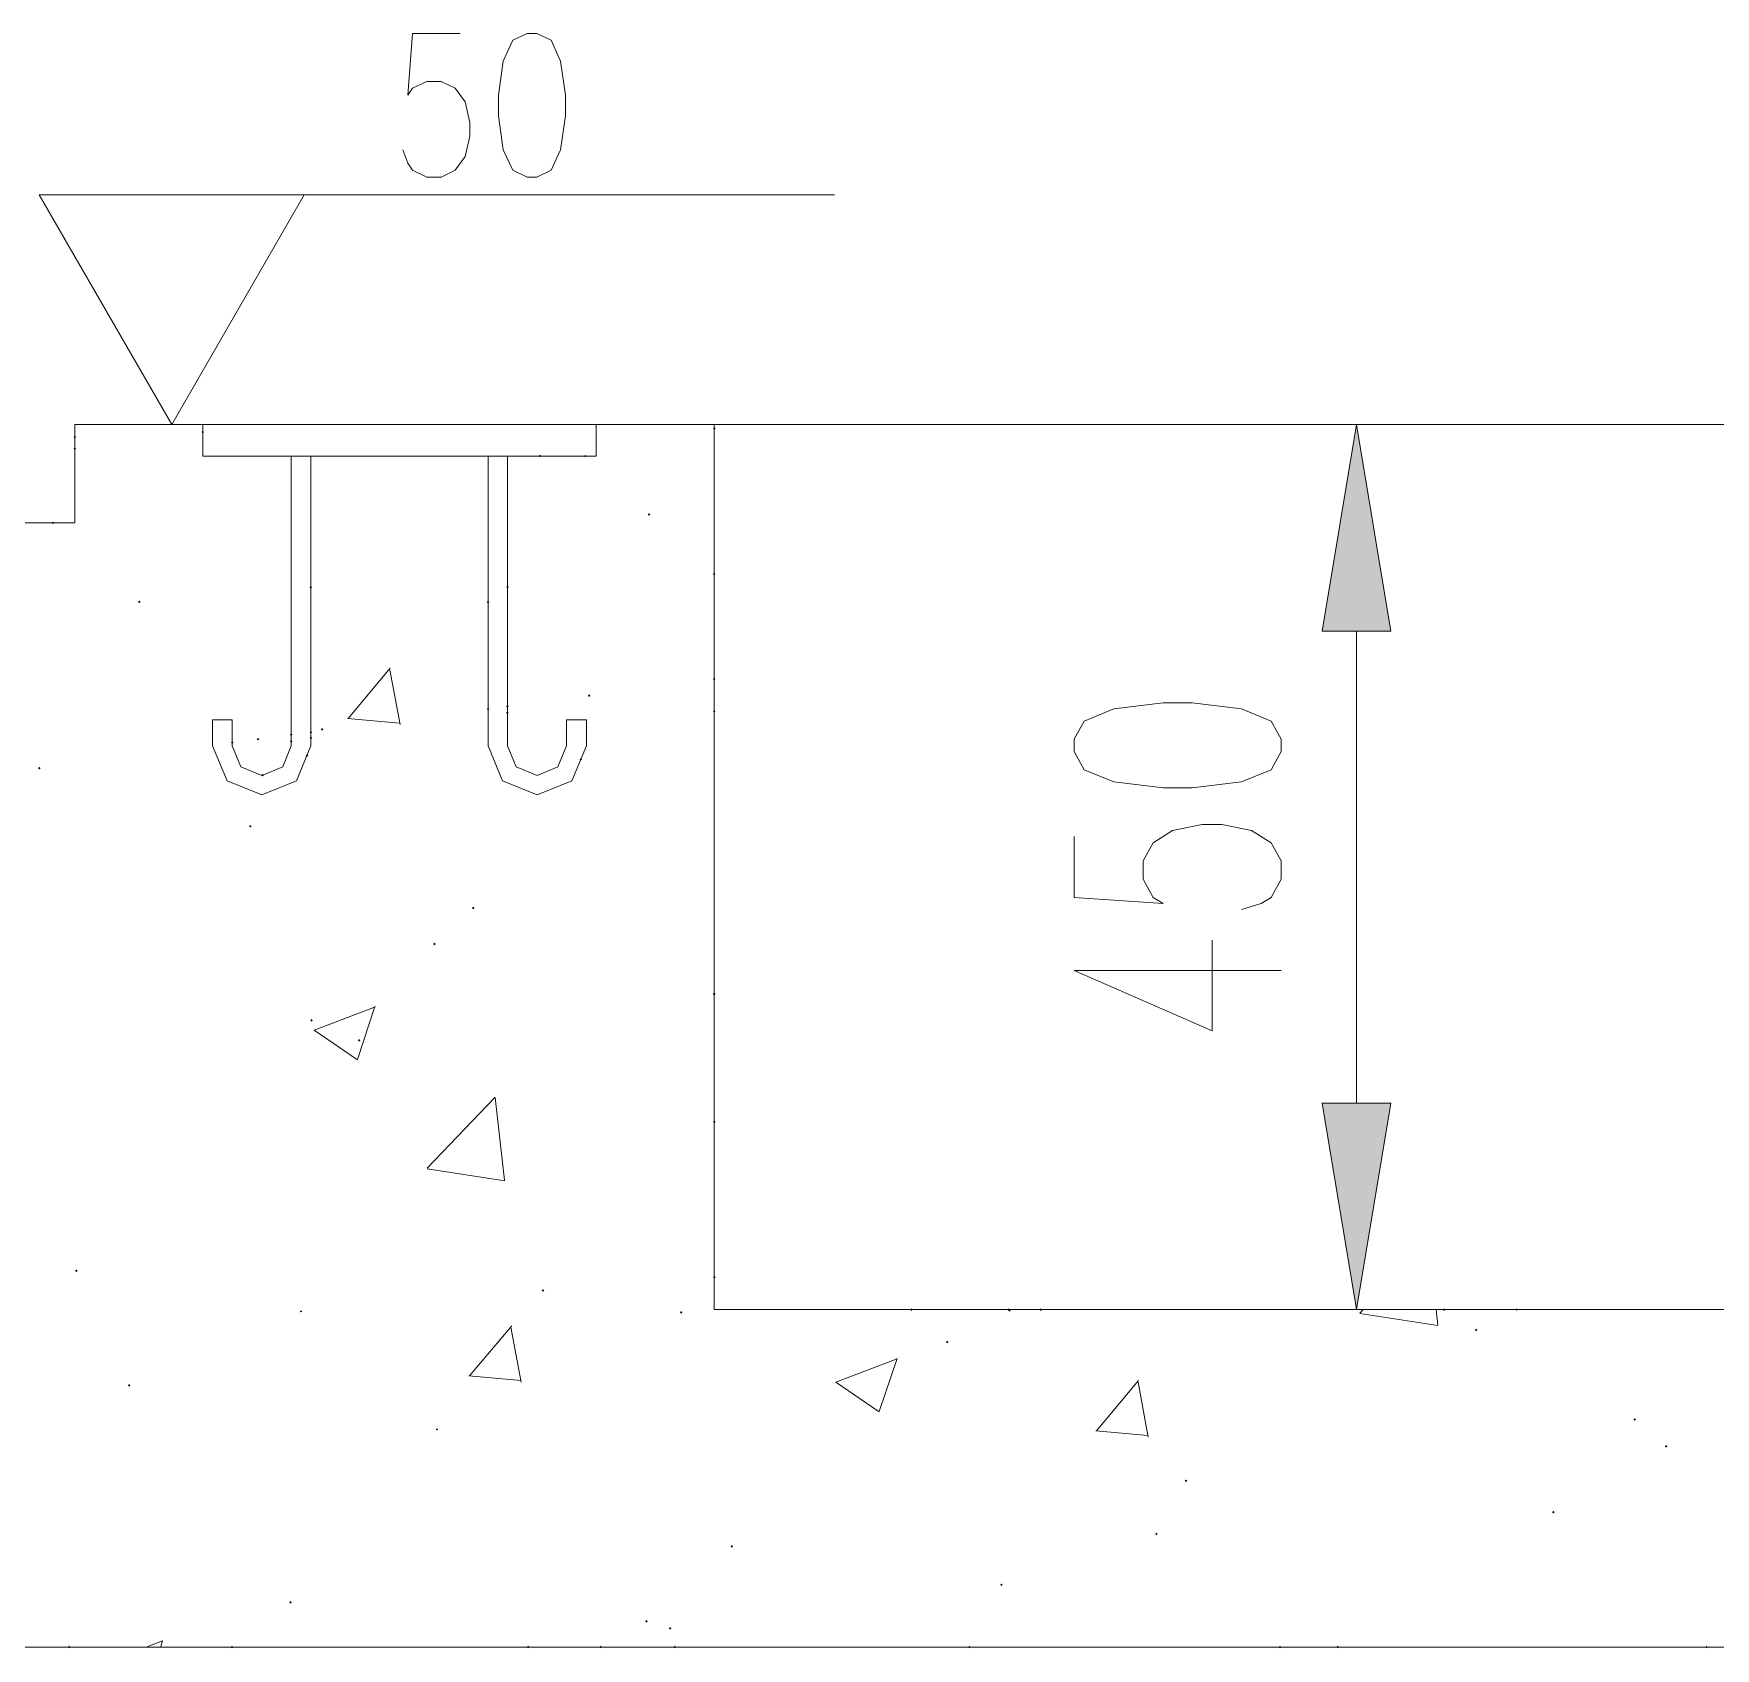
# Model space of a CAD drawing. Header units: millimetres. Extents: x 0 to 414, y 0 to 292.
# Drawn here: x 217.58 to 234.42, y 241.88 to 258.05 of the extents above; entities that cross this region are included whole.
import ezdxf

# ---------------------------------------------------------------- set-up
doc = ezdxf.new("R2010")
doc.units = ezdxf.units.MM

msp = doc.modelspace()

# ---------------------------------------------------------------- hatches: boundary and pattern name
h = msp.add_hatch(color=0)
h.dxf.hatch_style = 2
h.paths.add_polyline_path([(217.991972, 253.994003), (217.978919, 254.007056), (217.991972, 254.020108), (218.005025, 254.007056)])
h = msp.add_hatch(color=0)
h.dxf.hatch_style = 2
h.paths.add_polyline_path([(217.991972, 253.994003), (217.978919, 254.007056), (217.991972, 254.020108), (218.005025, 254.007056)])
h = msp.add_hatch(color=0)
h.dxf.hatch_style = 2
h.paths.add_polyline_path([(217.991972, 253.994003), (217.978919, 254.007056), (217.991972, 254.020108), (218.005025, 254.007056)])
h = msp.add_hatch(color=0)
h.dxf.hatch_style = 2
h.paths.add_polyline_path([(219.272556, 254.043392), (219.259503, 254.056444), (219.272556, 254.069497), (219.285608, 254.056444)])
h = msp.add_hatch(color=0)
h.dxf.hatch_style = 2
h.paths.add_polyline_path([(224.394889, 254.078669), (224.381836, 254.091722), (224.394889, 254.104775), (224.407942, 254.091722)])
h = msp.add_hatch(color=0)
h.dxf.hatch_style = 2
h.paths.add_polyline_path([(224.394889, 254.078669), (224.381836, 254.091722), (224.394889, 254.104775), (224.407942, 254.091722)])
h = msp.add_hatch(color=0)
h.dxf.hatch_style = 2
h.paths.add_polyline_path([(230.483833, 252.06325), (230.826028, 254.130528), (231.17175, 252.06325)])
h = msp.add_hatch(color=0)
h.dxf.hatch_style = 2
h.paths.add_polyline_path([(217.991972, 253.877586), (217.978919, 253.890639), (217.991972, 253.903692), (218.005025, 253.890639)])
h = msp.add_hatch(color=0)
h.dxf.hatch_style = 2
h.paths.add_polyline_path([(217.991972, 253.877586), (217.978919, 253.890639), (217.991972, 253.903692), (218.005025, 253.890639)])
h = msp.add_hatch(color=0)
h.dxf.hatch_style = 2
h.paths.add_polyline_path([(222.652167, 253.803503), (222.639114, 253.816556), (222.652167, 253.829608), (222.665219, 253.816556)])
h = msp.add_hatch(color=0)
h.dxf.hatch_style = 2
h.paths.add_polyline_path([(222.652167, 253.803503), (222.639114, 253.816556), (222.652167, 253.829608), (222.665219, 253.816556)])
h = msp.add_hatch(color=0)
h.dxf.hatch_style = 2
h.paths.add_polyline_path([(222.652167, 253.803503), (222.639114, 253.816556), (222.652167, 253.829608), (222.665219, 253.816556)])
h = msp.add_hatch(color=0)
h.dxf.hatch_style = 2
h.paths.add_polyline_path([(223.103722, 253.803503), (223.090669, 253.816556), (223.103722, 253.829608), (223.116775, 253.816556)])
h = msp.add_hatch(color=0)
h.dxf.hatch_style = 2
h.paths.add_polyline_path([(217.77325, 253.133225), (217.760197, 253.146278), (217.77325, 253.159331), (217.786303, 253.146278)])
h = msp.add_hatch(color=0)
h.dxf.hatch_style = 2
h.paths.add_polyline_path([(223.74225, 253.217892), (223.729197, 253.230944), (223.74225, 253.243997), (223.755303, 253.230944)])
h = msp.add_hatch(color=0)
h.dxf.hatch_style = 2
h.paths.add_polyline_path([(224.394889, 252.621697), (224.381836, 252.63475), (224.394889, 252.647803), (224.407942, 252.63475)])
h = msp.add_hatch(color=0)
h.dxf.hatch_style = 2
h.paths.add_polyline_path([(220.355583, 252.487642), (220.342531, 252.500694), (220.355583, 252.513747), (220.368636, 252.500694)])
h = msp.add_hatch(color=0)
h.dxf.hatch_style = 2
h.paths.add_polyline_path([(220.355583, 252.487642), (220.342531, 252.500694), (220.355583, 252.513747), (220.368636, 252.500694)])
h = msp.add_hatch(color=0)
h.dxf.hatch_style = 2
h.paths.add_polyline_path([(220.355583, 252.487642), (220.342531, 252.500694), (220.355583, 252.513747), (220.368636, 252.500694)])
h = msp.add_hatch(color=0)
h.dxf.hatch_style = 2
h.paths.add_polyline_path([(222.324083, 252.491169), (222.311031, 252.504222), (222.324083, 252.517275), (222.337136, 252.504222)])
h = msp.add_hatch(color=0)
h.dxf.hatch_style = 2
h.paths.add_polyline_path([(218.637556, 252.343003), (218.624503, 252.356056), (218.637556, 252.369108), (218.650608, 252.356056)])
h = msp.add_hatch(color=0)
h.dxf.hatch_style = 2
h.paths.add_polyline_path([(222.130056, 252.339475), (222.117003, 252.352528), (222.130056, 252.365581), (222.143108, 252.352528)])
h = msp.add_hatch(color=0)
h.dxf.hatch_style = 2
h.paths.add_polyline_path([(222.130056, 252.339475), (222.117003, 252.352528), (222.130056, 252.365581), (222.143108, 252.352528)])
h = msp.add_hatch(color=0)
h.dxf.hatch_style = 2
h.paths.add_polyline_path([(224.394889, 251.570419), (224.381836, 251.583472), (224.394889, 251.596525), (224.407942, 251.583472)])
h = msp.add_hatch(color=0)
h.dxf.hatch_style = 2
h.paths.add_polyline_path([(222.130056, 251.270558), (222.117003, 251.283611), (222.130056, 251.296664), (222.143108, 251.283611)])
h = msp.add_hatch(color=0)
h.dxf.hatch_style = 2
h.paths.add_polyline_path([(222.130056, 251.270558), (222.117003, 251.283611), (222.130056, 251.296664), (222.143108, 251.283611)])
h = msp.add_hatch(color=0)
h.dxf.hatch_style = 2
h.paths.add_polyline_path([(222.324083, 251.295253), (222.311031, 251.308306), (222.324083, 251.321358), (222.337136, 251.308306)])
h = msp.add_hatch(color=0)
h.dxf.hatch_style = 2
h.paths.add_polyline_path([(223.142528, 251.404614), (223.129475, 251.417667), (223.142528, 251.430719), (223.155581, 251.417667)])
h = msp.add_hatch(color=0)
h.dxf.hatch_style = 2
h.paths.add_polyline_path([(224.394889, 251.245864), (224.381836, 251.258917), (224.394889, 251.271969), (224.407942, 251.258917)])
h = msp.add_hatch(color=0)
h.dxf.hatch_style = 2
h.paths.add_polyline_path([(224.394889, 251.245864), (224.381836, 251.258917), (224.394889, 251.271969), (224.407942, 251.258917)])
h = msp.add_hatch(color=0)
h.dxf.hatch_style = 2
h.paths.add_polyline_path([(222.324083, 251.231753), (222.311031, 251.244806), (222.324083, 251.257858), (222.337136, 251.244806)])
h = msp.add_hatch(color=0)
h.dxf.hatch_style = 2
h.paths.add_polyline_path([(222.324083, 251.231753), (222.311031, 251.244806), (222.324083, 251.257858), (222.337136, 251.244806)])
h = msp.add_hatch(color=0)
h.dxf.hatch_style = 2
h.paths.add_polyline_path([(222.324083, 251.231753), (222.311031, 251.244806), (222.324083, 251.257858), (222.337136, 251.244806)])
h = msp.add_hatch(color=0)
h.dxf.hatch_style = 2
h.paths.add_polyline_path([(219.568889, 250.935419), (219.555836, 250.948472), (219.568889, 250.961525), (219.581942, 250.948472)])
h = msp.add_hatch(color=0)
h.dxf.hatch_style = 2
h.paths.add_polyline_path([(219.568889, 250.935419), (219.555836, 250.948472), (219.568889, 250.961525), (219.581942, 250.948472)])
h = msp.add_hatch(color=0)
h.dxf.hatch_style = 2
h.paths.add_polyline_path([(219.568889, 250.935419), (219.555836, 250.948472), (219.568889, 250.961525), (219.581942, 250.948472)])
h = msp.add_hatch(color=0)
h.dxf.hatch_style = 2
h.paths.add_polyline_path([(219.826417, 250.967169), (219.813364, 250.980222), (219.826417, 250.993275), (219.839469, 250.980222)])
h = msp.add_hatch(color=0)
h.dxf.hatch_style = 2
h.paths.add_polyline_path([(220.158028, 251.013031), (220.144975, 251.026083), (220.158028, 251.039136), (220.171081, 251.026083)])
h = msp.add_hatch(color=0)
h.dxf.hatch_style = 2
h.paths.add_polyline_path([(220.158028, 251.013031), (220.144975, 251.026083), (220.158028, 251.039136), (220.171081, 251.026083)])
h = msp.add_hatch(color=0)
h.dxf.hatch_style = 2
h.paths.add_polyline_path([(220.158028, 250.946003), (220.144975, 250.959056), (220.158028, 250.972108), (220.171081, 250.959056)])
h = msp.add_hatch(color=0)
h.dxf.hatch_style = 2
h.paths.add_polyline_path([(220.355583, 251.037725), (220.342531, 251.050778), (220.355583, 251.063831), (220.368636, 251.050778)])
h = msp.add_hatch(color=0)
h.dxf.hatch_style = 2
h.paths.add_polyline_path([(220.355583, 250.981281), (220.342531, 250.994333), (220.355583, 251.007386), (220.368636, 250.994333)])
h = msp.add_hatch(color=0)
h.dxf.hatch_style = 2
h.paths.add_polyline_path([(220.355583, 250.981281), (220.342531, 250.994333), (220.355583, 251.007386), (220.368636, 250.994333)])
h = msp.add_hatch(color=0)
h.dxf.hatch_style = 2
h.paths.add_polyline_path([(220.355583, 250.981281), (220.342531, 250.994333), (220.355583, 251.007386), (220.368636, 250.994333)])
h = msp.add_hatch(color=0)
h.dxf.hatch_style = 2
h.paths.add_polyline_path([(220.468472, 251.065947), (220.455419, 251.079), (220.468472, 251.092053), (220.481525, 251.079)])
h = msp.add_hatch(color=0)
h.dxf.hatch_style = 2
h.paths.add_polyline_path([(220.316778, 250.804892), (220.303725, 250.817944), (220.316778, 250.830997), (220.329831, 250.817944)])
h = msp.add_hatch(color=0)
h.dxf.hatch_style = 2
h.paths.add_polyline_path([(220.316778, 250.804892), (220.303725, 250.817944), (220.316778, 250.830997), (220.329831, 250.817944)])
h = msp.add_hatch(color=0)
h.dxf.hatch_style = 2
h.paths.add_polyline_path([(223.057861, 250.766086), (223.044808, 250.779139), (223.057861, 250.792192), (223.070914, 250.779139)])
h = msp.add_hatch(color=0)
h.dxf.hatch_style = 2
h.paths.add_polyline_path([(223.057861, 250.766086), (223.044808, 250.779139), (223.057861, 250.792192), (223.070914, 250.779139)])
h = msp.add_hatch(color=0)
h.dxf.hatch_style = 2
h.paths.add_polyline_path([(223.057861, 250.766086), (223.044808, 250.779139), (223.057861, 250.792192), (223.070914, 250.779139)])
h = msp.add_hatch(color=0)
h.dxf.hatch_style = 2
h.paths.add_polyline_path([(217.635667, 250.677892), (217.622614, 250.690944), (217.635667, 250.703997), (217.648719, 250.690944)])
h = msp.add_hatch(color=0)
h.dxf.hatch_style = 2
h.paths.add_polyline_path([(219.872278, 250.607336), (219.859225, 250.620389), (219.872278, 250.633442), (219.885331, 250.620389)])
h = msp.add_hatch(color=0)
h.dxf.hatch_style = 2
h.paths.add_polyline_path([(219.872278, 250.607336), (219.859225, 250.620389), (219.872278, 250.633442), (219.885331, 250.620389)])
h = msp.add_hatch(color=0)
h.dxf.hatch_style = 2
h.paths.add_polyline_path([(219.872278, 250.607336), (219.859225, 250.620389), (219.872278, 250.633442), (219.885331, 250.620389)])
h = msp.add_hatch(color=0)
h.dxf.hatch_style = 2
h.paths.add_polyline_path([(219.748806, 250.095808), (219.735753, 250.108861), (219.748806, 250.121914), (219.761858, 250.108861)])
h = msp.add_hatch(color=0)
h.dxf.hatch_style = 2
h.paths.add_polyline_path([(221.981889, 249.277364), (221.968836, 249.290417), (221.981889, 249.303469), (221.994942, 249.290417)])
h = msp.add_hatch(color=0)
h.dxf.hatch_style = 2
h.paths.add_polyline_path([(221.593833, 248.917531), (221.580781, 248.930583), (221.593833, 248.943636), (221.606886, 248.930583)])
h = msp.add_hatch(color=0)
h.dxf.hatch_style = 2
h.paths.add_polyline_path([(224.394889, 248.420114), (224.381836, 248.433167), (224.394889, 248.446219), (224.407942, 248.433167)])
h = msp.add_hatch(color=0)
h.dxf.hatch_style = 2
h.paths.add_polyline_path([(224.394889, 248.413058), (224.381836, 248.426111), (224.394889, 248.439164), (224.407942, 248.426111)])
h = msp.add_hatch(color=0)
h.dxf.hatch_style = 2
h.paths.add_polyline_path([(224.394889, 248.413058), (224.381836, 248.426111), (224.394889, 248.439164), (224.407942, 248.426111)])
h = msp.add_hatch(color=0)
h.dxf.hatch_style = 2
h.paths.add_polyline_path([(220.362639, 248.152003), (220.349586, 248.165056), (220.362639, 248.178108), (220.375692, 248.165056)])
h = msp.add_hatch(color=0)
h.dxf.hatch_style = 2
h.paths.add_polyline_path([(220.838889, 247.950919), (220.825836, 247.963972), (220.838889, 247.977025), (220.851942, 247.963972)])
h = msp.add_hatch(color=0)
h.dxf.hatch_style = 2
h.paths.add_polyline_path([(230.483833, 247.336028), (230.826028, 245.26875), (231.17175, 247.336028)])
h = msp.add_hatch(color=0)
h.dxf.hatch_style = 2
h.paths.add_polyline_path([(224.394889, 247.136003), (224.381836, 247.149056), (224.394889, 247.162108), (224.407942, 247.149056)])
h = msp.add_hatch(color=0)
h.dxf.hatch_style = 2
h.paths.add_polyline_path([(218.006083, 245.643753), (217.993031, 245.656806), (218.006083, 245.669858), (218.019136, 245.656806)])
h = msp.add_hatch(color=0)
h.dxf.hatch_style = 2
h.paths.add_polyline_path([(224.394889, 245.580253), (224.381836, 245.593306), (224.394889, 245.606358), (224.407942, 245.593306)])
h = msp.add_hatch(color=0)
h.dxf.hatch_style = 2
h.paths.add_polyline_path([(224.394889, 245.580253), (224.381836, 245.593306), (224.394889, 245.606358), (224.407942, 245.593306)])
h = msp.add_hatch(color=0)
h.dxf.hatch_style = 2
h.paths.add_polyline_path([(222.680389, 245.446197), (222.667336, 245.45925), (222.680389, 245.472303), (222.693442, 245.45925)])
h = msp.add_hatch(color=0)
h.dxf.hatch_style = 2
h.paths.add_polyline_path([(220.256806, 245.238058), (220.243753, 245.251111), (220.256806, 245.264164), (220.269858, 245.251111)])
h = msp.add_hatch(color=0)
h.dxf.hatch_style = 2
h.paths.add_polyline_path([(224.063278, 245.227475), (224.050225, 245.240528), (224.063278, 245.253581), (224.076331, 245.240528)])
h = msp.add_hatch(color=0)
h.dxf.hatch_style = 2
h.paths.add_polyline_path([(226.370444, 245.255697), (226.357392, 245.26875), (226.370444, 245.281803), (226.383497, 245.26875)])
h = msp.add_hatch(color=0)
h.dxf.hatch_style = 2
h.paths.add_polyline_path([(226.370444, 245.255697), (226.357392, 245.26875), (226.370444, 245.281803), (226.383497, 245.26875)])
h = msp.add_hatch(color=0)
h.dxf.hatch_style = 2
h.paths.add_polyline_path([(226.370444, 245.255697), (226.357392, 245.26875), (226.370444, 245.281803), (226.383497, 245.26875)])
h = msp.add_hatch(color=0)
h.dxf.hatch_style = 2
h.paths.add_polyline_path([(227.340583, 245.255697), (227.327531, 245.26875), (227.340583, 245.281803), (227.353636, 245.26875)])
h = msp.add_hatch(color=0)
h.dxf.hatch_style = 2
h.paths.add_polyline_path([(227.340583, 245.255697), (227.327531, 245.26875), (227.340583, 245.281803), (227.353636, 245.26875)])
h = msp.add_hatch(color=0)
h.dxf.hatch_style = 2
h.paths.add_polyline_path([(227.351167, 245.248642), (227.338114, 245.261694), (227.351167, 245.274747), (227.364219, 245.261694)])
h = msp.add_hatch(color=0)
h.dxf.hatch_style = 2
h.paths.add_polyline_path([(227.665139, 245.255697), (227.652086, 245.26875), (227.665139, 245.281803), (227.678192, 245.26875)])
h = msp.add_hatch(color=0)
h.dxf.hatch_style = 2
h.paths.add_polyline_path([(231.704444, 245.255697), (231.691392, 245.26875), (231.704444, 245.281803), (231.717497, 245.26875)])
h = msp.add_hatch(color=0)
h.dxf.hatch_style = 2
h.paths.add_polyline_path([(231.704444, 245.255697), (231.691392, 245.26875), (231.704444, 245.281803), (231.717497, 245.26875)])
h = msp.add_hatch(color=0)
h.dxf.hatch_style = 2
h.paths.add_polyline_path([(232.431167, 245.255697), (232.418114, 245.26875), (232.431167, 245.281803), (232.444219, 245.26875)])
h = msp.add_hatch(color=0)
h.dxf.hatch_style = 2
h.paths.add_polyline_path([(232.025472, 245.051086), (232.012419, 245.064139), (232.025472, 245.077192), (232.038525, 245.064139)])
h = msp.add_hatch(color=0)
h.dxf.hatch_style = 2
h.paths.add_polyline_path([(226.72675, 244.931142), (226.713697, 244.944194), (226.72675, 244.957247), (226.739803, 244.944194)])
h = msp.add_hatch(color=0)
h.dxf.hatch_style = 2
h.paths.add_polyline_path([(218.53525, 244.497225), (218.522197, 244.510278), (218.53525, 244.523331), (218.548303, 244.510278)])
h = msp.add_hatch(color=0)
h.dxf.hatch_style = 2
h.paths.add_polyline_path([(221.618528, 244.056253), (221.605475, 244.069306), (221.618528, 244.082358), (221.631581, 244.069306)])
h = msp.add_hatch(color=0)
h.dxf.hatch_style = 2
h.paths.add_polyline_path([(233.612972, 244.155031), (233.599919, 244.168083), (233.612972, 244.181136), (233.626025, 244.168083)])
h = msp.add_hatch(color=0)
h.dxf.hatch_style = 2
h.paths.add_polyline_path([(233.926944, 243.886919), (233.913892, 243.899972), (233.926944, 243.913025), (233.939997, 243.899972)])
h = msp.add_hatch(color=0)
h.dxf.hatch_style = 2
h.paths.add_polyline_path([(229.118583, 243.541197), (229.105531, 243.55425), (229.118583, 243.567303), (229.131636, 243.55425)])
h = msp.add_hatch(color=0)
h.dxf.hatch_style = 2
h.paths.add_polyline_path([(232.798056, 243.227225), (232.785003, 243.240278), (232.798056, 243.253331), (232.811108, 243.240278)])
h = msp.add_hatch(color=0)
h.dxf.hatch_style = 2
h.paths.add_polyline_path([(228.82225, 243.008503), (228.809197, 243.021556), (228.82225, 243.034608), (228.835303, 243.021556)])
h = msp.add_hatch(color=0)
h.dxf.hatch_style = 2
h.paths.add_polyline_path([(224.571278, 242.885031), (224.558225, 242.898083), (224.571278, 242.911136), (224.584331, 242.898083)])
h = msp.add_hatch(color=0)
h.dxf.hatch_style = 2
h.paths.add_polyline_path([(227.270028, 242.500503), (227.256975, 242.513556), (227.270028, 242.526608), (227.283081, 242.513556)])
h = msp.add_hatch(color=0)
h.dxf.hatch_style = 2
h.paths.add_polyline_path([(220.150972, 242.324114), (220.137919, 242.337167), (220.150972, 242.350219), (220.164025, 242.337167)])
h = msp.add_hatch(color=0)
h.dxf.hatch_style = 2
h.paths.add_polyline_path([(223.717556, 242.133614), (223.704503, 242.146667), (223.717556, 242.159719), (223.730608, 242.146667)])
h = msp.add_hatch(color=0)
h.dxf.hatch_style = 2
h.paths.add_polyline_path([(223.953917, 242.063058), (223.940864, 242.076111), (223.953917, 242.089164), (223.966969, 242.076111)])
h = msp.add_hatch(color=0)
h.dxf.hatch_style = 2
h.paths.add_polyline_path([(217.935528, 241.876086), (217.922475, 241.889139), (217.935528, 241.902192), (217.948581, 241.889139)])
h = msp.add_hatch(color=0)
h.dxf.hatch_style = 2
h.paths.add_polyline_path([(217.935528, 241.876086), (217.922475, 241.889139), (217.935528, 241.902192), (217.948581, 241.889139)])
h = msp.add_hatch(color=0)
h.dxf.hatch_style = 2
h.paths.add_polyline_path([(219.565361, 241.876086), (219.552308, 241.889139), (219.565361, 241.902192), (219.578414, 241.889139)])
h = msp.add_hatch(color=0)
h.dxf.hatch_style = 2
h.paths.add_polyline_path([(219.565361, 241.876086), (219.552308, 241.889139), (219.565361, 241.902192), (219.578414, 241.889139)])
h = msp.add_hatch(color=0)
h.dxf.hatch_style = 2
h.paths.add_polyline_path([(219.565361, 241.876086), (219.552308, 241.889139), (219.565361, 241.902192), (219.578414, 241.889139)])
h = msp.add_hatch(color=0)
h.dxf.hatch_style = 2
h.paths.add_polyline_path([(222.532222, 241.876086), (222.519169, 241.889139), (222.532222, 241.902192), (222.545275, 241.889139)])
h = msp.add_hatch(color=0)
h.dxf.hatch_style = 2
h.paths.add_polyline_path([(222.532222, 241.876086), (222.519169, 241.889139), (222.532222, 241.902192), (222.545275, 241.889139)])
h = msp.add_hatch(color=0)
h.dxf.hatch_style = 2
h.paths.add_polyline_path([(222.532222, 241.876086), (222.519169, 241.889139), (222.532222, 241.902192), (222.545275, 241.889139)])
h = msp.add_hatch(color=0)
h.dxf.hatch_style = 2
h.paths.add_polyline_path([(223.258944, 241.876086), (223.245892, 241.889139), (223.258944, 241.902192), (223.271997, 241.889139)])
h = msp.add_hatch(color=0)
h.dxf.hatch_style = 2
h.paths.add_polyline_path([(223.999778, 241.876086), (223.986725, 241.889139), (223.999778, 241.902192), (224.012831, 241.889139)])
h = msp.add_hatch(color=0)
h.dxf.hatch_style = 2
h.paths.add_polyline_path([(226.949, 241.876086), (226.935947, 241.889139), (226.949, 241.902192), (226.962053, 241.889139)])
h = msp.add_hatch(color=0)
h.dxf.hatch_style = 2
h.paths.add_polyline_path([(226.949, 241.876086), (226.935947, 241.889139), (226.949, 241.902192), (226.962053, 241.889139)])
h = msp.add_hatch(color=0)
h.dxf.hatch_style = 2
h.paths.add_polyline_path([(230.0605, 241.876086), (230.047447, 241.889139), (230.0605, 241.902192), (230.073553, 241.889139)])
h = msp.add_hatch(color=0)
h.dxf.hatch_style = 2
h.paths.add_polyline_path([(230.639056, 241.876086), (230.626003, 241.889139), (230.639056, 241.902192), (230.652108, 241.889139)])
h = msp.add_hatch(color=0)
h.dxf.hatch_style = 2
h.paths.add_polyline_path([(230.639056, 241.876086), (230.626003, 241.889139), (230.639056, 241.902192), (230.652108, 241.889139)])
h = msp.add_hatch(color=0)
h.dxf.hatch_style = 2
h.paths.add_polyline_path([(230.639056, 241.876086), (230.626003, 241.889139), (230.639056, 241.902192), (230.652108, 241.889139)])
h = msp.add_hatch(color=0)
h.dxf.hatch_style = 2
h.paths.add_polyline_path([(234.332639, 241.876086), (234.319586, 241.889139), (234.332639, 241.902192), (234.345692, 241.889139)])

# ---------------------------------------------------------------- linework, layer by layer
at = {"color": 0, "lineweight": 0}
for points in [[(221.851361, 258.046361), (221.371583, 258.046361), (221.325722, 257.429), (221.371583, 257.499556), (221.516222, 257.566583), (221.660861, 257.566583), (221.801972, 257.499556), (221.90075, 257.361972), (221.946611, 257.157361), (221.946611, 257.019778), (221.90075, 256.815167), (221.801972, 256.677583), (221.660861, 256.610556), (221.516222, 256.610556), (221.371583, 256.677583), (221.325722, 256.748139), (221.276333, 256.882194)], [(218.962111, 254.130528), (217.635667, 256.430639)], [(217.635667, 256.430639), (225.597861, 256.430639)], [(218.962111, 254.130528), (220.288556, 256.430639)], [(217.991972, 253.146278), (217.991972, 254.130528)], [(246.549333, 254.130528), (217.991972, 254.130528)], [(219.272556, 254.130528), (219.272556, 253.816556)], [(223.213083, 254.130528), (223.213083, 253.816556)], [(224.394889, 245.26875), (224.394889, 254.130528)], [(231.030639, 254.130528), (228.75875, 254.130528)], [(223.213083, 253.816556), (219.272556, 253.816556)], [(220.158028, 253.816556), (220.158028, 250.913194)], [(220.355583, 253.816556), (220.355583, 250.913194)], [(222.130056, 253.816556), (222.130056, 250.913194)], [(222.324083, 253.816556), (222.324083, 250.913194)], [(173.679556, 253.146278), (217.991972, 253.146278)], [(230.826028, 252.06325), (230.826028, 247.336028)], [(220.729528, 251.188361), (221.149333, 251.692833)], [(221.248111, 251.128389), (221.145806, 251.675194)], [(219.371333, 250.913194), (219.371333, 251.17425)], [(219.371333, 251.17425), (219.568889, 251.17425)], [(219.568889, 250.913194), (219.568889, 251.17425)], [(220.722472, 251.188361), (221.244583, 251.1425)], [(222.91675, 250.913194), (222.91675, 251.17425)], [(223.114306, 251.17425), (222.91675, 251.17425)], [(223.114306, 250.913194), (223.114306, 251.17425)], [(219.371333, 250.913194), (219.515972, 250.563944), (219.865222, 250.422833), (220.210944, 250.563944), (220.355583, 250.913194)], [(219.568889, 250.913194), (219.653556, 250.705056), (219.865222, 250.616861), (220.073361, 250.705056), (220.158028, 250.913194)], [(222.130056, 250.913194), (222.274694, 250.563944), (222.620417, 250.422833), (222.969667, 250.563944), (223.114306, 250.913194)], [(222.324083, 250.913194), (222.412278, 250.705056), (222.620417, 250.616861), (222.828556, 250.705056), (222.91675, 250.913194)], [(228.000278, 250.006556), (228.000278, 249.39625), (228.889278, 249.336278), (228.7905, 249.39625), (228.691722, 249.579694), (228.691722, 249.763139), (228.7905, 249.943056), (228.984528, 250.066528), (229.280861, 250.1265), (229.478417, 250.1265), (229.77475, 250.066528), (229.972306, 249.943056), (230.071083, 249.763139), (230.071083, 249.579694), (229.972306, 249.39625), (229.873528, 249.336278), (229.675972, 249.276306)], [(228.000278, 248.666), (229.379639, 248.059222), (229.379639, 248.969389)], [(228.000278, 248.666), (230.071083, 248.666)], [(220.387333, 248.066278), (221.001167, 248.299111)], [(220.82125, 247.773472), (220.997639, 248.302639)], [(220.387333, 248.066278), (220.82125, 247.769944)], [(221.51975, 246.683389), (222.200611, 247.396)], [(222.295861, 246.563444), (222.200611, 247.392472)], [(221.51975, 246.679861), (222.299389, 246.556389)], [(248.521361, 245.26875), (224.394889, 245.26875)], [(231.030639, 245.26875), (228.75875, 245.26875)], [(230.861306, 245.233472), (230.893056, 245.26875)], [(230.861306, 245.229944), (231.640944, 245.11)], [(231.640944, 245.113528), (231.623306, 245.26875)], [(221.943083, 244.605528), (222.366417, 245.106472)], [(222.461667, 244.542028), (222.359361, 245.092361)], [(225.611972, 244.542028), (226.225806, 244.774861)], [(226.045889, 244.249222), (226.225806, 244.778389)], [(221.936028, 244.605528), (222.461667, 244.559667)], [(225.611972, 244.542028), (226.045889, 244.245694)], [(228.222528, 244.055194), (228.642333, 244.559667)], [(228.741111, 243.991694), (228.638806, 244.542028)], [(228.215472, 244.055194), (228.737583, 244.009333)], [(258.991806, 241.889139), (71.335194, 241.889139)], [(218.704583, 241.889139), (218.870389, 241.952639)], [(218.849222, 241.889139), (218.870389, 241.952639)]]:
    msp.add_lwpolyline(points, dxfattribs=at)
for points in [[(222.521639, 258.046361), (222.377, 257.979333), (222.28175, 257.771194), (222.235889, 257.429), (222.235889, 257.224389), (222.28175, 256.882194), (222.377, 256.677583), (222.521639, 256.610556), (222.616889, 256.610556), (222.761528, 256.677583), (222.856778, 256.882194), (222.906167, 257.224389), (222.906167, 257.429), (222.856778, 257.771194), (222.761528, 257.979333), (222.616889, 258.046361)], [(230.483833, 252.06325), (230.826028, 254.130528), (231.17175, 252.06325)], [(228.000278, 250.85675), (228.099056, 250.673306), (228.395389, 250.553361), (228.889278, 250.493389), (229.182083, 250.493389), (229.675972, 250.553361), (229.972306, 250.673306), (230.071083, 250.85675), (230.071083, 250.980222), (229.972306, 251.160139), (229.675972, 251.283611), (229.182083, 251.343583), (228.889278, 251.343583), (228.395389, 251.283611), (228.099056, 251.160139), (228.000278, 250.980222)], [(230.483833, 247.336028), (230.826028, 245.26875), (231.17175, 247.336028)]]:
    msp.add_lwpolyline(points, close=True, dxfattribs=at)

doc.saveas('drawing.dxf')
